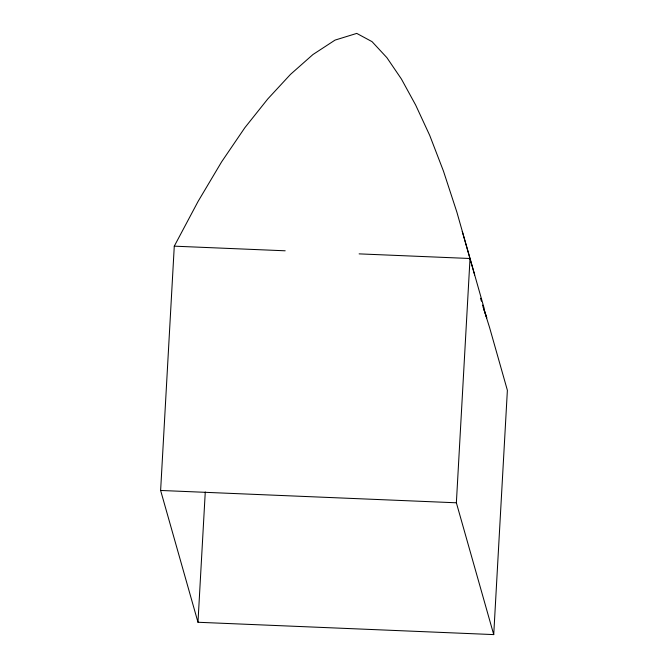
<?xml version="1.0" encoding="UTF-8"?>
<svg xmlns="http://www.w3.org/2000/svg" width="668" height="668" viewBox="0 0 668 668"><rect width="100%" height="100%" fill="white"/><g stroke="black" fill="none" stroke-linecap="round" stroke-linejoin="round"><path stroke-width="1" d="M483.34 307.664L489.577 327.52L507.379 390.304L493.727 634.6L197.978 622.267L160.621 490.462L174.281 246.166L198.095 201.394L221.634 161.823L244.864 127.688L267.801 98.922L290.488 74.39L312.925 54.551L335.052 40.097L356.754 33.4L372.034 41.641L386.872 57.64L401.41 79.016L415.68 105.093L429.716 135.395L443.452 171.075L456.887 212.182L484.033 307.923M197.978 622.267L205.268 491.99M493.727 634.6L456.369 502.795L470.021 258.499L359.117 253.873M174.281 246.166L285.186 250.792M160.621 490.462L456.369 502.795M482.538 305.092L486.772 317.935L483.34 307.121M480.526 298.27L481.461 301.218M462.248 231.429L474.689 274.974"/></g></svg>
